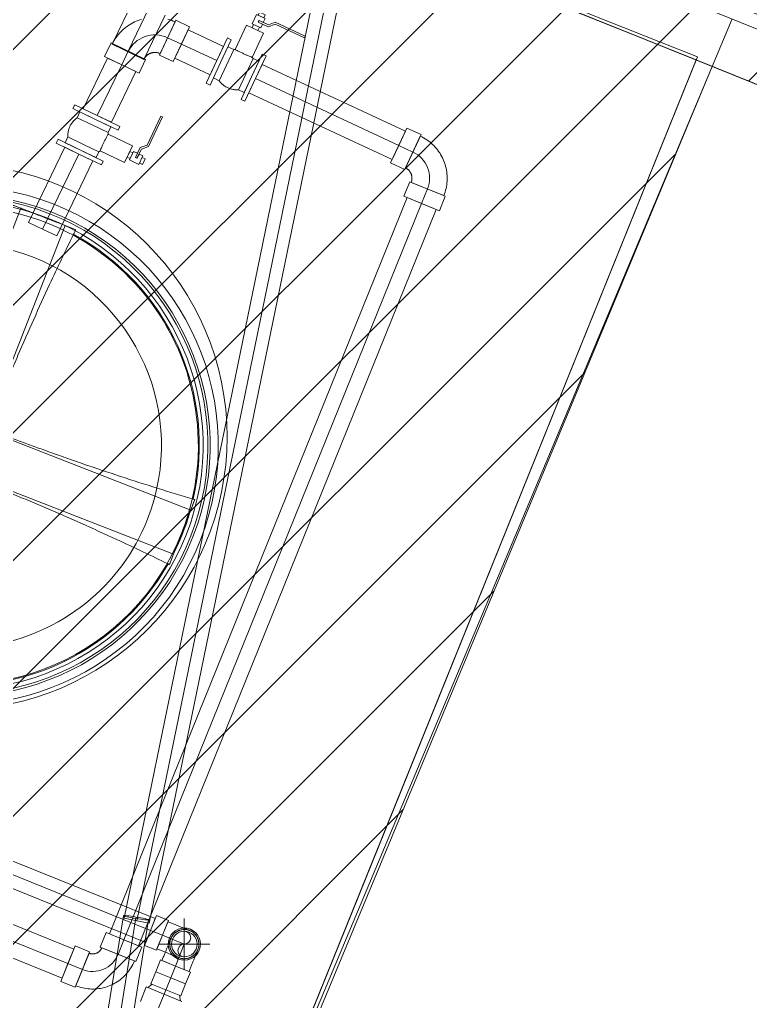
# Model space of a CAD drawing. Header units: metres. Extents: x -207 to 246, y -187 to 169.
# Drawn here: x -125.437 to -122.871, y -53.371 to -49.922 of the extents above; entities that cross this region are included whole.
import ezdxf

# ---------------------------------------------------------------- set-up
doc = ezdxf.new("R2010")
doc.units = ezdxf.units.M
for name, color, linetype, lineweight in [('A-FLOR', 7, 'Continuous', 9), ('A-ROOF', 7, 'Continuous', 9), ('A-ROOF-PATT', 7, 'Continuous', 9), ('ACHURADO', 7, 'Continuous', 9), ('C-BLDG-PADS', 7, 'Continuous', 9), ('C-TOPO', 7, 'Continuous', 9), ('EQUIPOS PIS', 7, 'Continuous', 9), ('P-PIPE', 7, 'Continuous', 9), ('P-PIPE-CNTR', 7, 'Continuous', 9), ('P-SANR-FIXT', 7, 'Continuous', 9)]:
    doc.layers.add(name, color=color, linetype=linetype, lineweight=lineweight)
doc.layers.add('PR10-ARQ-PL-001-Emplazamiento-C-1_dwg', color=7, linetype='Continuous', lineweight=9, true_color=0x767676)

# ---------------------------------------------------------------- blocks, each defined once
blk = doc.blocks.new('M_Las Quemas- Abastecimiento - M_Las Quemas- Abastecimiento-2189080-PLANTA SUPERFICIES')
at = {"layer": 'P-SANR-FIXT'}
for p, q in [((-0.1416, 0.8554), (-0.1, 0.8554)), ((-0.1, 0.8554), (0.0663, 0.8554)), ((-0.1, 0.8554), (-0.1, 0.0845)), ((0.0663, 0.8554), (0.107, 0.8554)), ((0.0663, 0.8554), (0.0663, 0.0845)), ((-0.854, 0.0845), (-0.854, 0.1254)), ((0.8407, 0.1238), (0.8407, 0.0845)), ((-0.1, 0.0845), (-0.854, 0.0845)), ((-0.854, 0.0845), (-0.854, -0.0818)), ((-0.1061, 0.0906), (-0.1, 0.0845)), ((0.0663, 0.0845), (0.0721, 0.0903)), ((0.8407, 0.0845), (0.0663, 0.0845)), ((0.8407, -0.0818), (0.8407, 0.0845)), ((-0.854, -0.1226), (-0.854, -0.0818)), ((-0.854, -0.0818), (-0.1, -0.0818)), ((-0.1, -0.0818), (-0.106, -0.0878)), ((-0.1, -0.0818), (-0.1, -0.8559)), ((0.0721, -0.0876), (0.0663, -0.0818)), ((0.0663, -0.0818), (0.0663, -0.8559)), ((0.0663, -0.0818), (0.8407, -0.0818)), ((0.8407, -0.0818), (0.8407, -0.121)), ((-0.1, -0.8559), (-0.1416, -0.8559)), ((0.0663, -0.8559), (-0.1, -0.8559)), ((0.1071, -0.8559), (0.0663, -0.8559))]:
    blk.add_line(p, q, dxfattribs=at)
for radius, start, end in [(0.9108, 0, 180), (0.9108, 0, 180), (0.8822, 0, 180), (0.8822, 0, 180), (0.8742, 0, 180), (0.8576, 0, 180), (0.8576, 0, 180), (0.8408, 360, 180), (0.8443, 99.4666, 171.5984), (0.8443, 8.4016, 82.8449), (0.7112, 0, 180), (0.8443, 0, 5.2887), (0.9108, 180, 360), (0.9108, 180, 360), (0.8822, 180, 360), (0.8822, 180, 360), (0.8742, 180, 360), (0.8576, 180, 360), (0.8576, 180, 360), (0.8408, 180, 360), (0.7112, 180, 0), (0.00179, 360, 180), (0.00179, 0, 180), (0.00179, 180, 360), (0.00179, 180, 0), (0.8443, 354.7113, 360), (0.8443, 188.2168, 260.5334), (0.8443, 277.1551, 351.7832)]:
    blk.add_arc((0, 0), radius, start, end, dxfattribs=at)
for points in [[(-0.1389, 0.8328), (-0.1392, 0.8372), (-0.1399, 0.8454), (-0.1409, 0.8523), (-0.1416, 0.8554)], [(0.107, 0.8554), (0.1066, 0.8528), (0.1059, 0.8472), (0.1054, 0.841), (0.1052, 0.8377)], [(-0.854, 0), (-0.854, 0.021), (-0.854, 0.0628), (-0.854, 0.1045), (-0.854, 0.1254)], [(-0.854, 0.1254), (-0.8513, 0.1249), (-0.8454, 0.1242), (-0.8388, 0.1236), (-0.8353, 0.1234)], [(0.8353, 0.1234), (0.8362, 0.1234), (0.838, 0.1236), (0.8398, 0.1237), (0.8407, 0.1238)], [(0.8407, 0.1238), (0.8407, 0.1161), (0.8407, 0.1008), (0.8407, 0.0855), (0.8407, 0.0778)], [(0.8407, 0.0778), (0.8407, 0.0649), (0.8407, 0.0389), (0.8407, 0.013), (0.8407, 0)], [(-0.854, -0.1226), (-0.854, -0.1022), (-0.854, -0.0614), (-0.854, -0.0205), (-0.854, 0)], [(0.8407, 0), (0.8407, -0.013), (0.8407, -0.0389), (0.8407, -0.0649), (0.8407, -0.0778)], [(0.8407, -0.0778), (0.8407, -0.085), (0.8407, -0.0994), (0.8407, -0.1138), (0.8407, -0.121)], [(-0.8357, -0.1207), (-0.8391, -0.1209), (-0.8456, -0.1214), (-0.8513, -0.1222), (-0.854, -0.1226)], [(0.8407, -0.121), (0.8399, -0.121), (0.8382, -0.1208), (0.8365, -0.1207), (0.8357, -0.1207)], [(-0.1416, -0.8559), (-0.1412, -0.8538), (-0.1405, -0.8493), (-0.1395, -0.8415), (-0.1391, -0.8358), (-0.1389, -0.8328)], [(0.1052, -0.8377), (0.1054, -0.8411), (0.1059, -0.8475), (0.1067, -0.8532), (0.1071, -0.8559)]]:
    blk.add_open_spline(points, degree=3, dxfattribs=at)
for points, knots in [([(-0.1416, 0.8554), (-0.1292, 0.8554), (-0.1107, 0.8554), (-0.0859, 0.8554), (-0.0673, 0.8554), (-0.0486, 0.8554), (-0.0237, 0.8554), (0.0116, 0.8554), (0.0573, 0.8554), (0.0905, 0.8554), (0.107, 0.8554)], [-1, -1, -1, -1, -0.85, -0.775, -0.7, -0.625, -0.55, -0.4, -0.2, 0, 0, 0, 0]), ([(-0.1061, 0.0906), (-0.1064, 0.126), (-0.1073, 0.1963), (-0.1109, 0.3585), (-0.1179, 0.5293), (-0.1288, 0.7054), (-0.1353, 0.7908), (-0.1389, 0.8328)], [-1, -1, -1, -1, -0.863636, -0.727273, -0.363636, -0.181818, 0, 0, 0, 0]), ([(0.1052, 0.8377), (0.0998, 0.7742), (0.0919, 0.6656), (0.0833, 0.5084), (0.0786, 0.3938), (0.0758, 0.3011), (0.0741, 0.2312), (0.0728, 0.1611), (0.0723, 0.1139), (0.0721, 0.0903)], [-1, -1, -1, -1, -0.727273, -0.545455, -0.363636, -0.272727, -0.181818, -0.090909, 0, 0, 0, 0]), ([(-0.8353, 0.1234), (-0.7898, 0.1195), (-0.6971, 0.1125), (-0.5537, 0.1039), (-0.4312, 0.0984), (-0.332, 0.095), (-0.2571, 0.093), (-0.1817, 0.0915), (-0.1313, 0.0908), (-0.1061, 0.0906)], [-1, -1, -1, -1, -0.8, -0.6, -0.4, -0.3, -0.2, -0.1, 0, 0, 0, 0]), ([(0.0721, 0.0903), (0.0899, 0.0904), (0.1166, 0.0906), (0.1524, 0.0911), (0.1795, 0.0915), (0.2065, 0.092), (0.2424, 0.0927), (0.293, 0.0939), (0.3581, 0.0958), (0.4522, 0.0992), (0.5682, 0.1047), (0.7041, 0.113), (0.792, 0.1197), (0.8353, 0.1234)], [-1, -1, -1, -1, -0.931818, -0.897727, -0.863636, -0.829545, -0.795455, -0.727273, -0.636364, -0.545455, -0.363636, -0.181818, 0, 0, 0, 0]), ([(-0.106, -0.0878), (-0.1313, -0.0881), (-0.1817, -0.0887), (-0.3325, -0.0917), (-0.5061, -0.0983), (-0.6974, -0.1098), (-0.7901, -0.1168), (-0.8357, -0.1207)], [-1, -1, -1, -1, -0.9, -0.8, -0.4, -0.2, 0, 0, 0, 0]), ([(-0.1389, -0.8328), (-0.1335, -0.7695), (-0.1257, -0.6612), (-0.1171, -0.5045), (-0.1125, -0.3903), (-0.1097, -0.2979), (-0.108, -0.2282), (-0.1067, -0.1581), (-0.1062, -0.1113), (-0.106, -0.0878)], [-1, -1, -1, -1, -0.727273, -0.545455, -0.363636, -0.272727, -0.181818, -0.090909, 0, 0, 0, 0]), ([(0.0721, -0.0876), (0.0722, -0.1054), (0.0726, -0.1409), (0.0734, -0.1938), (0.0744, -0.2465), (0.0765, -0.3284), (0.0802, -0.4385), (0.0867, -0.5752), (0.095, -0.7088), (0.1016, -0.7953), (0.1052, -0.8377)], [-1, -1, -1, -1, -0.931818, -0.863636, -0.795455, -0.727273, -0.545455, -0.363636, -0.181818, 0, 0, 0, 0]), ([(0.8357, -0.1207), (0.8032, -0.1179), (0.7375, -0.1128), (0.6254, -0.1053), (0.4991, -0.0985), (0.382, -0.0938), (0.2872, -0.091), (0.2157, -0.0894), (0.1438, -0.0882), (0.096, -0.0877), (0.0721, -0.0876)], [-1, -1, -1, -1, -0.863636, -0.727273, -0.545455, -0.363636, -0.272727, -0.181818, -0.090909, 0, 0, 0, 0]), ([(0.1071, -0.8559), (0.0905, -0.8559), (0.0574, -0.8559), (0.0158, -0.8559), (-0.0175, -0.8559), (-0.0424, -0.8559), (-0.0673, -0.8559), (-0.0922, -0.8559), (-0.117, -0.8559), (-0.1334, -0.8559), (-0.1416, -0.8559)], [-1, -1, -1, -1, -0.8, -0.6, -0.5, -0.4, -0.3, -0.2, -0.1, 0, 0, 0, 0])]:
    blk.add_open_spline(points, degree=3, knots=knots, dxfattribs=at)
blk = doc.blocks.new('Plastico - Codo - PL - Codo-V59-PLANTA SUPERFICIES')
at = {"layer": 'P-PIPE'}
for p, q in [((-126.089, -59.2489), (-126.0962, -59.2933)), ((-126.0331, -59.258), (-126.089, -59.2489)), ((-125.9772, -59.2671), (-126.0331, -59.258)), ((-126.0962, -59.2933), (-126.0403, -59.3024)), ((-126.0403, -59.3024), (-126.091, -59.2942)), ((-125.9844, -59.3115), (-125.9772, -59.2671)), ((-126.0403, -59.3024), (-125.9844, -59.3115)), ((-125.9896, -59.3106), (-126.0403, -59.3024))]:
    blk.add_line(p, q, dxfattribs=at)
at = {"layer": 'P-PIPE', "flags": 128}
for points in [[(-126.1043, -59.3761), (-126.1043, -59.376), (-126.1043, -59.3758), (-126.1042, -59.3755), (-126.1041, -59.3751), (-126.104, -59.3745), (-126.1039, -59.3738), (-126.1038, -59.3729), (-126.1036, -59.3719), (-126.1035, -59.3709), (-126.1033, -59.3696), (-126.103, -59.3683), (-126.1028, -59.3668), (-126.1025, -59.3653), (-126.1023, -59.3636), (-126.102, -59.3618), (-126.1017, -59.3599), (-126.1013, -59.3579), (-126.101, -59.3558), (-126.1006, -59.3536), (-126.1003, -59.3513), (-126.0999, -59.3489), (-126.0995, -59.3464), (-126.0991, -59.3438), (-126.0986, -59.3412), (-126.0982, -59.3384), (-126.0977, -59.3356), (-126.0973, -59.3328), (-126.0968, -59.3299), (-126.0963, -59.3269), (-126.0958, -59.3239), (-126.0953, -59.3208), (-126.0948, -59.3177), (-126.0943, -59.3145), (-126.0938, -59.3113), (-126.0933, -59.3081), (-126.0927, -59.3049), (-126.0922, -59.3016), (-126.0917, -59.2983), (-126.0911, -59.295), (-126.091, -59.2942)], [(-125.9896, -59.3106), (-125.9902, -59.3139), (-125.9907, -59.3172), (-125.9912, -59.3204), (-125.9917, -59.3237), (-125.9923, -59.3269), (-125.9928, -59.3301), (-125.9933, -59.3333), (-125.9938, -59.3364), (-125.9943, -59.3395), (-125.9948, -59.3425), (-125.9953, -59.3455), (-125.9958, -59.3485), (-125.9962, -59.3514), (-125.9967, -59.3542), (-125.9971, -59.3569), (-125.9976, -59.3596), (-125.998, -59.3622), (-125.9984, -59.3647), (-125.9988, -59.3671), (-125.9992, -59.3694), (-125.9995, -59.3717), (-125.9999, -59.3738), (-126.0002, -59.3758), (-126.0005, -59.3778), (-126.0008, -59.3796), (-126.0011, -59.3813), (-126.0014, -59.3829), (-126.0016, -59.3844), (-126.0018, -59.3858), (-126.002, -59.387), (-126.0022, -59.3881), (-126.0024, -59.3891), (-126.0025, -59.39), (-126.0026, -59.3908), (-126.0027, -59.3914), (-126.0028, -59.3919), (-126.0029, -59.3922), (-126.0029, -59.3925), (-126.0029, -59.3926)], [(-126.1043, -59.3761), (-126.1039, -59.3741), (-126.1035, -59.3721), (-126.103, -59.3701), (-126.1023, -59.3681), (-126.1017, -59.3662), (-126.1009, -59.3643), (-126.1001, -59.3624), (-126.0991, -59.3606), (-126.0982, -59.3588), (-126.0971, -59.357), (-126.096, -59.3553), (-126.0948, -59.3536), (-126.0935, -59.352), (-126.0922, -59.3504), (-126.0908, -59.3489), (-126.0894, -59.3475), (-126.0879, -59.3461), (-126.0863, -59.3447), (-126.0847, -59.3435), (-126.083, -59.3422), (-126.0813, -59.3411), (-126.0796, -59.34), (-126.0778, -59.339), (-126.0759, -59.3381), (-126.0741, -59.3372), (-126.0722, -59.3365), (-126.0702, -59.3358), (-126.0683, -59.3351), (-126.0663, -59.3346), (-126.0643, -59.3341), (-126.0623, -59.3337), (-126.0603, -59.3334), (-126.0582, -59.3332), (-126.0562, -59.3331), (-126.0541, -59.333), (-126.0521, -59.333), (-126.05, -59.3331), (-126.048, -59.3333), (-126.0459, -59.3336), (-126.0454, -59.3337)], [(-126.0454, -59.3337), (-126.0434, -59.334), (-126.0414, -59.3345), (-126.0394, -59.335), (-126.0374, -59.3356), (-126.0355, -59.3363), (-126.0336, -59.3371), (-126.0317, -59.3379), (-126.0299, -59.3388), (-126.0281, -59.3398), (-126.0263, -59.3409), (-126.0246, -59.342), (-126.0229, -59.3432), (-126.0213, -59.3444), (-126.0197, -59.3458), (-126.0182, -59.3472), (-126.0167, -59.3486), (-126.0153, -59.3501), (-126.014, -59.3517), (-126.0127, -59.3533), (-126.0115, -59.3549), (-126.0104, -59.3566), (-126.0093, -59.3584), (-126.0083, -59.3602), (-126.0074, -59.362), (-126.0065, -59.3639), (-126.0057, -59.3658), (-126.005, -59.3677), (-126.0044, -59.3697), (-126.0039, -59.3717), (-126.0034, -59.3737), (-126.003, -59.3757), (-126.0027, -59.3777), (-126.0025, -59.3797), (-126.0023, -59.3818), (-126.0023, -59.3838), (-126.0023, -59.3859), (-126.0024, -59.3879), (-126.0026, -59.39), (-126.0029, -59.392), (-126.0029, -59.3926)], [(-126.0619, -59.435), (-126.0639, -59.4347), (-126.0659, -59.4342), (-126.0679, -59.4337), (-126.0698, -59.4331), (-126.0718, -59.4324), (-126.0737, -59.4316), (-126.0755, -59.4308), (-126.0774, -59.4299), (-126.0792, -59.4289), (-126.0809, -59.4278), (-126.0827, -59.4267), (-126.0843, -59.4255), (-126.086, -59.4242), (-126.0875, -59.4229), (-126.089, -59.4215), (-126.0905, -59.4201), (-126.0919, -59.4186), (-126.0932, -59.417), (-126.0945, -59.4154), (-126.0957, -59.4137), (-126.0969, -59.412), (-126.0979, -59.4103), (-126.0989, -59.4085), (-126.0999, -59.4067), (-126.1007, -59.4048), (-126.1015, -59.4029), (-126.1022, -59.401), (-126.1028, -59.399), (-126.1034, -59.397), (-126.1038, -59.395), (-126.1042, -59.393), (-126.1045, -59.391), (-126.1048, -59.3889), (-126.1049, -59.3869), (-126.105, -59.3848), (-126.105, -59.3828), (-126.1048, -59.3807), (-126.1047, -59.3787), (-126.1044, -59.3767), (-126.1043, -59.3761)], [(-126.0029, -59.3926), (-126.0033, -59.3946), (-126.0038, -59.3966), (-126.0043, -59.3986), (-126.0049, -59.4005), (-126.0056, -59.4025), (-126.0063, -59.4044), (-126.0072, -59.4063), (-126.0081, -59.4081), (-126.0091, -59.4099), (-126.0101, -59.4117), (-126.0113, -59.4134), (-126.0125, -59.4151), (-126.0137, -59.4167), (-126.0151, -59.4182), (-126.0164, -59.4198), (-126.0179, -59.4212), (-126.0194, -59.4226), (-126.0209, -59.424), (-126.0226, -59.4252), (-126.0242, -59.4264), (-126.0259, -59.4276), (-126.0277, -59.4287), (-126.0295, -59.4297), (-126.0313, -59.4306), (-126.0332, -59.4314), (-126.0351, -59.4322), (-126.037, -59.4329), (-126.039, -59.4336), (-126.0409, -59.4341), (-126.0429, -59.4346), (-126.045, -59.435), (-126.047, -59.4353), (-126.049, -59.4355), (-126.0511, -59.4356), (-126.0531, -59.4357), (-126.0552, -59.4357), (-126.0572, -59.4356), (-126.0593, -59.4354), (-126.0613, -59.4351), (-126.0619, -59.435)]]:
    blk.add_lwpolyline(points, dxfattribs=at)
at = {"layer": 'P-PIPE'}
for radius, start, end in [(0.0566, 80.7701, 260.7701), (0.0566, 80.7701, 260.7701), (0.0566, 260.7701, 80.7701), (0.0566, 260.7701, 80.7701), (0.0514, 80.7701, 260.7701), (0.0514, 260.7701, 80.7701)]:
    blk.add_arc((-126.0536, -59.3843), radius, start, end, dxfattribs=at)
blk = doc.blocks.new('Plastico - Codo - PL - Codo-2184908-PLANTA SUPERFICIES')
at = {"layer": 'P-PIPE'}
for p, q in [((-126.257, -59.9699), (-126.2643, -60.0143)), ((-126.2012, -59.979), (-126.257, -59.9699)), ((-126.1453, -59.9881), (-126.2012, -59.979)), ((-126.2643, -60.0143), (-126.2084, -60.0234)), ((-126.2591, -60.0152), (-126.2084, -60.0234)), ((-126.1525, -60.0325), (-126.1453, -59.9881)), ((-126.2084, -60.0234), (-126.1577, -60.0317)), ((-126.2084, -60.0234), (-126.1525, -60.0325))]:
    blk.add_line(p, q, dxfattribs=at)
at = {"layer": 'P-PIPE', "flags": 128}
for points in [[(-126.2591, -60.0152), (-126.2596, -60.0185), (-126.2601, -60.0217), (-126.2607, -60.025), (-126.2612, -60.0282), (-126.2617, -60.0315), (-126.2622, -60.0347), (-126.2628, -60.0378), (-126.2633, -60.041), (-126.2638, -60.0441), (-126.2643, -60.0471), (-126.2648, -60.0501), (-126.2652, -60.053), (-126.2657, -60.0559), (-126.2662, -60.0587), (-126.2666, -60.0615), (-126.267, -60.0641), (-126.2675, -60.0667), (-126.2679, -60.0692), (-126.2683, -60.0716), (-126.2686, -60.074), (-126.269, -60.0762), (-126.2693, -60.0783), (-126.2697, -60.0804), (-126.27, -60.0823), (-126.2703, -60.0841), (-126.2706, -60.0859), (-126.2708, -60.0875), (-126.2711, -60.0889), (-126.2713, -60.0903), (-126.2715, -60.0916), (-126.2717, -60.0927), (-126.2718, -60.0937), (-126.272, -60.0946), (-126.2721, -60.0953), (-126.2722, -60.0959), (-126.2723, -60.0964), (-126.2723, -60.0968), (-126.2724, -60.097), (-126.2724, -60.0971)], [(-126.171, -60.1136), (-126.171, -60.1135), (-126.171, -60.1133), (-126.1709, -60.113), (-126.1709, -60.1126), (-126.1708, -60.112), (-126.1706, -60.1113), (-126.1705, -60.1104), (-126.1704, -60.1094), (-126.1702, -60.1084), (-126.17, -60.1071), (-126.1698, -60.1058), (-126.1695, -60.1043), (-126.1693, -60.1028), (-126.169, -60.1011), (-126.1687, -60.0993), (-126.1684, -60.0974), (-126.1681, -60.0954), (-126.1677, -60.0933), (-126.1674, -60.0911), (-126.167, -60.0888), (-126.1666, -60.0864), (-126.1662, -60.0839), (-126.1658, -60.0813), (-126.1654, -60.0787), (-126.1649, -60.0759), (-126.1645, -60.0731), (-126.164, -60.0703), (-126.1635, -60.0674), (-126.163, -60.0644), (-126.1625, -60.0614), (-126.162, -60.0583), (-126.1615, -60.0552), (-126.161, -60.052), (-126.1605, -60.0488), (-126.16, -60.0456), (-126.1595, -60.0424), (-126.1589, -60.0391), (-126.1584, -60.0358), (-126.1579, -60.0325), (-126.1577, -60.0317)]]:
    blk.add_lwpolyline(points, dxfattribs=at)
at = {"layer": 'P-PIPE'}
for radius, start, end in [(0.0566, 80.7701, 260.7701), (0.0566, 80.7701, 260.7701), (0.0566, 260.7701, 80.7701), (0.0566, 260.7701, 80.7701), (0.0514, 80.7701, 260.7701), (0.0514, 260.7701, 80.7701)]:
    blk.add_arc((-126.2217, -60.1054), radius, start, end, dxfattribs=at)
blk = doc.blocks.new('Plastico - Codo - PL - Codo-V61-PLANTA SUPERFICIES')
at = {"layer": 'P-PIPE'}
for p, q in [((-0.0674, 0.1512), (-0.0674, 0.0962)), ((0.0674, 0.1512), (-0.0674, 0.1512)), ((0.0674, 0.1512), (-0.0674, 0.1512)), ((0.0674, 0.0962), (0.0674, 0.1512)), ((-0.0674, 0.0962), (0.0674, 0.0962)), ((-0.0674, 0.0962), (0.0674, 0.0962)), ((-0.0618, 0.0962), (0.0617, 0.0962)), ((-0.0618, 0.0962), (0.0617, 0.0962)), ((-0.0962, 0.0674), (-0.1512, 0.0674)), ((-0.1512, 0.0674), (-0.1512, -0.0674)), ((-0.1512, 0.0674), (-0.1512, -0.0674)), ((-0.0962, -0.0674), (-0.0962, 0.0674)), ((-0.0962, -0.0674), (-0.0962, 0.0674)), ((-0.0962, 0.0617), (-0.0962, -0.0618)), ((-0.0962, 0.0617), (-0.0962, -0.0618)), ((-0.1512, -0.0674), (-0.0962, -0.0674))]:
    blk.add_line(p, q, dxfattribs=at)
at = {"layer": 'P-PIPE', "flags": 128}
for points in [[(-0.0962, -0.0618), (-0.0899, -0.0616), (-0.0836, -0.0612), (-0.0773, -0.0606), (-0.071, -0.0597), (-0.0648, -0.0586), (-0.0587, -0.0572), (-0.0526, -0.0556), (-0.0465, -0.0537), (-0.0406, -0.0516), (-0.0347, -0.0493), (-0.0289, -0.0467), (-0.0233, -0.0439), (-0.0177, -0.0409), (-0.0123, -0.0376), (-0.007, -0.0342), (-0.0019, -0.0305), (0.0031, -0.0266), (0.0079, -0.0225), (0.0126, -0.0183), (0.0171, -0.0138), (0.0214, -0.0092), (0.0255, -0.0044), (0.0295, 0.0005), (0.0332, 0.0056), (0.0367, 0.0109), (0.04, 0.0162), (0.0431, 0.0218), (0.046, 0.0274), (0.0486, 0.0331), (0.051, 0.039), (0.0532, 0.0449), (0.0551, 0.0509), (0.0568, 0.057), (0.0583, 0.0632), (0.0595, 0.0694), (0.0604, 0.0756), (0.0611, 0.0819), (0.0615, 0.0882), (0.0617, 0.0945), (0.0617, 0.0962)], [(-0.0618, 0.0962), (-0.0618, 0.0948), (-0.0619, 0.0935), (-0.062, 0.0921), (-0.0622, 0.0907), (-0.0624, 0.0894), (-0.0627, 0.088), (-0.0631, 0.0867), (-0.0635, 0.0854), (-0.064, 0.0841), (-0.0645, 0.0828), (-0.065, 0.0815), (-0.0656, 0.0803), (-0.0663, 0.0791), (-0.067, 0.0779), (-0.0678, 0.0768), (-0.0686, 0.0756), (-0.0694, 0.0745), (-0.0703, 0.0735), (-0.0712, 0.0725), (-0.0722, 0.0715), (-0.0732, 0.0706), (-0.0743, 0.0697), (-0.0753, 0.0688), (-0.0764, 0.068), (-0.0776, 0.0672), (-0.0788, 0.0665), (-0.08, 0.0658), (-0.0812, 0.0652), (-0.0825, 0.0646), (-0.0837, 0.0641), (-0.085, 0.0636), (-0.0863, 0.0632), (-0.0877, 0.0628), (-0.089, 0.0625), (-0.0904, 0.0623), (-0.0917, 0.062), (-0.0931, 0.0619), (-0.0945, 0.0618), (-0.0958, 0.0618), (-0.0962, 0.0617)]]:
    blk.add_lwpolyline(points, dxfattribs=at)
blk = doc.blocks.new('Plastico - Codo - PL - Codo-2190423-PLANTA SUPERFICIES')
at = {"layer": 'P-PIPE'}
for p, q in [((-0.0594, 0.1545), (-0.0623, 0.0996)), ((0.0752, 0.1475), (-0.0594, 0.1545)), ((0.0752, 0.1475), (-0.0594, 0.1545)), ((0.0723, 0.0926), (0.0752, 0.1475)), ((-0.0623, 0.0996), (0.0723, 0.0926)), ((-0.0623, 0.0996), (0.0723, 0.0926)), ((-0.0566, 0.0993), (0.0667, 0.0929)), ((-0.0566, 0.0993), (0.0667, 0.0929)), ((-0.0962, 0.0674), (-0.1512, 0.0674)), ((-0.1512, 0.0674), (-0.1512, -0.0674)), ((-0.1512, 0.0674), (-0.1512, -0.0674)), ((-0.0962, -0.0674), (-0.0962, 0.0674)), ((-0.0962, -0.0674), (-0.0962, 0.0674)), ((-0.0962, 0.0617), (-0.0962, -0.0618)), ((-0.0962, 0.0617), (-0.0962, -0.0618)), ((-0.1512, -0.0674), (-0.0962, -0.0674))]:
    blk.add_line(p, q, dxfattribs=at)
at = {"layer": 'P-PIPE', "flags": 128}
for points in [[(-0.0566, 0.0993), (-0.0567, 0.0977), (-0.0569, 0.0962), (-0.0572, 0.0946), (-0.0575, 0.093), (-0.0578, 0.0915), (-0.0583, 0.09), (-0.0587, 0.0885), (-0.0593, 0.087), (-0.0599, 0.0855), (-0.0606, 0.0841), (-0.0613, 0.0827), (-0.0621, 0.0813), (-0.0629, 0.0799), (-0.0638, 0.0786), (-0.0647, 0.0773), (-0.0657, 0.0761), (-0.0667, 0.0749), (-0.0678, 0.0737), (-0.069, 0.0726), (-0.0701, 0.0715), (-0.0713, 0.0705), (-0.0726, 0.0696), (-0.0739, 0.0686), (-0.0752, 0.0678), (-0.0766, 0.067), (-0.078, 0.0662), (-0.0794, 0.0655), (-0.0808, 0.0649), (-0.0823, 0.0643), (-0.0838, 0.0637), (-0.0853, 0.0633), (-0.0869, 0.0629), (-0.0884, 0.0625), (-0.09, 0.0622), (-0.0915, 0.062), (-0.0931, 0.0619), (-0.0947, 0.0618), (-0.0962, 0.0617)], [(-0.0962, -0.0618), (-0.0897, -0.0616), (-0.0832, -0.0612), (-0.0767, -0.0606), (-0.0702, -0.0597), (-0.0638, -0.0585), (-0.0574, -0.0571), (-0.0511, -0.0554), (-0.0449, -0.0535), (-0.0387, -0.0513), (-0.0327, -0.0489), (-0.0267, -0.0462), (-0.0209, -0.0433), (-0.0152, -0.0402), (-0.0096, -0.0368), (-0.0041, -0.0333), (0.0012, -0.0295), (0.0064, -0.0255), (0.0114, -0.0213), (0.0162, -0.0169), (0.0208, -0.0123), (0.0253, -0.0075), (0.0295, -0.0026), (0.0336, 0.0026), (0.0374, 0.0078), (0.0411, 0.0132), (0.0445, 0.0188), (0.0477, 0.0245), (0.0506, 0.0303), (0.0534, 0.0362), (0.0558, 0.0423), (0.0581, 0.0484), (0.0601, 0.0546), (0.0618, 0.0609), (0.0633, 0.0673), (0.0646, 0.0737), (0.0655, 0.0801), (0.0663, 0.0866), (0.0667, 0.0929)]]:
    blk.add_lwpolyline(points, dxfattribs=at)
blk = doc.blocks.new('M_Ball Valve - 50-150 mm - 110 mm-V62-PLANTA SUPERFICIES')
at = {"layer": 'P-PIPE'}
for p, q in [((-125.2438, -50.2205), (-125.2503, -50.234)), ((-125.1645, -50.2586), (-125.2438, -50.2205)), ((-125.2503, -50.234), (-125.171, -50.2721)), ((-125.2256, -50.2459), (-125.2353, -50.2662)), ((-125.2256, -50.2459), (-125.171, -50.2721)), ((-125.2353, -50.2662), (-125.1808, -50.2924)), ((-125.171, -50.2721), (-125.1165, -50.2983)), ((-125.171, -50.2721), (-125.0917, -50.3103)), ((-125.0852, -50.2968), (-125.1645, -50.2586)), ((-124.9899, -50.3627), (-124.9409, -50.2608)), ((-124.9409, -50.2608), (-124.9899, -50.3627)), ((-124.9853, -50.3678), (-124.9351, -50.2636)), ((-124.9351, -50.2636), (-124.9853, -50.3678)), ((-124.9351, -50.2636), (-124.9409, -50.2608)), ((-124.9409, -50.2608), (-124.9351, -50.2636)), ((-125.1808, -50.2924), (-125.1263, -50.3186)), ((-125.1263, -50.3186), (-125.1165, -50.2983)), ((-125.041, -50.3646), (-125.1262, -50.3237)), ((-125.0917, -50.3103), (-125.0852, -50.2968)), ((-125.3024, -50.3421), (-125.3089, -50.3556)), ((-125.3089, -50.3556), (-125.2296, -50.3938)), ((-125.2231, -50.3803), (-125.3024, -50.3421)), ((-125.2678, -50.3337), (-125.2776, -50.354)), ((-125.2231, -50.3803), (-125.2776, -50.354)), ((-125.2678, -50.3337), (-125.2133, -50.36)), ((-125.2133, -50.36), (-125.1588, -50.3862)), ((-125.2296, -50.3938), (-125.1503, -50.4319)), ((-125.1686, -50.4065), (-125.2231, -50.3803)), ((-125.1438, -50.4184), (-125.2231, -50.3803)), ((-125.1686, -50.4065), (-125.1588, -50.3862)), ((-125.1548, -50.3831), (-125.0696, -50.4241)), ((-125.0696, -50.4241), (-125.041, -50.3646)), ((-125.0696, -50.4241), (-125.041, -50.3646)), ((-125.0505, -50.3845), (-125.0601, -50.4043)), ((-125.0505, -50.3845), (-125.0601, -50.4043)), ((-125.0373, -50.3848), (-125.0516, -50.4145)), ((-125.0373, -50.3848), (-125.0516, -50.4145)), ((-125.0396, -50.3897), (-125.0505, -50.3845)), ((-125.0396, -50.3897), (-125.0492, -50.4095)), ((-125.0396, -50.3897), (-125.0492, -50.4095)), ((-125.0238, -50.3913), (-125.0373, -50.3848)), ((-125.0141, -50.3711), (-125.0309, -50.4061)), ((-125.0141, -50.3711), (-125.0309, -50.4061)), ((-125.0238, -50.3913), (-125.0309, -50.4061)), ((-125.0238, -50.3913), (-125.0309, -50.4061)), ((-125.0252, -50.4089), (-125.0095, -50.3763)), ((-125.0095, -50.3763), (-125.0252, -50.4089)), ((-125.0252, -50.4089), (-125.018, -50.394)), ((-125.0252, -50.4089), (-125.018, -50.394)), ((-125.0045, -50.4005), (-125.018, -50.394)), ((-125.0141, -50.3711), (-124.9899, -50.3627)), ((-124.9899, -50.3627), (-125.0141, -50.3711)), ((-125.0095, -50.3763), (-124.9853, -50.3678)), ((-124.9853, -50.3678), (-125.0095, -50.3763)), ((-125.1503, -50.4319), (-125.1438, -50.4184)), ((-125.0601, -50.4043), (-125.0492, -50.4095)), ((-125.0516, -50.4145), (-125.0189, -50.4302)), ((-125.0309, -50.4061), (-125.0252, -50.4089)), ((-125.0252, -50.4089), (-125.0309, -50.4061)), ((-125.0252, -50.4089), (-125.0309, -50.4061)), ((-125.0309, -50.4061), (-125.0252, -50.4089)), ((-125.0189, -50.4302), (-125.0045, -50.4005)), ((-125.0189, -50.4302), (-125.0045, -50.4005)), ((-125.0165, -50.4253), (-125.0069, -50.4055)), ((-125.0165, -50.4253), (-125.0069, -50.4055)), ((-125.0165, -50.4253), (-125.0056, -50.4305)), ((-124.996, -50.4107), (-125.0069, -50.4055)), ((-125.0056, -50.4305), (-124.996, -50.4107)), ((-125.0056, -50.4305), (-124.996, -50.4107))]:
    blk.add_line(p, q, dxfattribs=at)
at = {"layer": 'P-PIPE', "flags": 128}
for points in [[(-125.2678, -50.3337), (-125.2679, -50.3306), (-125.2679, -50.3275), (-125.2678, -50.3244), (-125.2675, -50.3213), (-125.2671, -50.3182), (-125.2666, -50.3151), (-125.2659, -50.3121), (-125.2652, -50.309), (-125.2643, -50.306), (-125.2633, -50.3031), (-125.2622, -50.3002), (-125.2609, -50.2973), (-125.2596, -50.2945), (-125.2581, -50.2917), (-125.2566, -50.289), (-125.2549, -50.2864), (-125.2531, -50.2839), (-125.2512, -50.2814), (-125.2493, -50.279), (-125.2472, -50.2766), (-125.245, -50.2744), (-125.2428, -50.2722), (-125.2404, -50.2701), (-125.238, -50.2682), (-125.2355, -50.2663), (-125.2353, -50.2662)], [(-125.1263, -50.3186), (-125.1262, -50.3217), (-125.1262, -50.3237)], [(-125.1548, -50.3831), (-125.1572, -50.3851), (-125.1588, -50.3862)]]:
    blk.add_lwpolyline(points, dxfattribs=at)
at = {"layer": 'P-PIPE'}
for points in [[(-125.1262, -50.3237), (-125.1262, -50.3237), (-125.1268, -50.3249), (-125.1296, -50.33), (-125.1338, -50.3379), (-125.1388, -50.3477), (-125.1439, -50.3583), (-125.1484, -50.3683), (-125.152, -50.3765), (-125.1543, -50.3819), (-125.1548, -50.3831), (-125.1548, -50.3831)], [(-125.1548, -50.3831), (-125.1548, -50.3831), (-125.1543, -50.3819), (-125.152, -50.3765), (-125.1484, -50.3683), (-125.1439, -50.3583), (-125.1388, -50.3477), (-125.1338, -50.3379), (-125.1296, -50.33), (-125.1268, -50.3249), (-125.1262, -50.3237), (-125.1262, -50.3237)]]:
    blk.add_open_spline(points, degree=3, dxfattribs=at)
blk = doc.blocks.new('M_Ball Valve - 50-150 mm - 110 mm-V63-PLANTA SUPERFICIES')
at = {"layer": 'P-PIPE'}
for p, q in [((-124.6051, -49.9039), (-124.6204, -49.9368)), ((-124.5752, -49.9178), (-124.6051, -49.9039)), ((-124.5752, -49.9178), (-124.6051, -49.9039)), ((-124.595, -49.8952), (-124.6001, -49.9062)), ((-124.5802, -49.9155), (-124.6001, -49.9062)), ((-124.5802, -49.9155), (-124.6001, -49.9062)), ((-124.5751, -49.9045), (-124.595, -49.8952)), ((-124.5751, -49.9045), (-124.595, -49.8952)), ((-124.5802, -49.9155), (-124.5751, -49.9045)), ((-124.6405, -49.9408), (-124.6805, -50.0264)), ((-124.5807, -49.9687), (-124.6405, -49.9408)), ((-124.5807, -49.9687), (-124.6405, -49.9408)), ((-124.6155, -49.9391), (-124.6206, -49.9501)), ((-124.6204, -49.9368), (-124.5905, -49.9507)), ((-124.6204, -49.9368), (-124.5905, -49.9507)), ((-124.6155, -49.9391), (-124.5955, -49.9484)), ((-124.6155, -49.9391), (-124.5955, -49.9484)), ((-124.5992, -49.9302), (-124.5965, -49.9244)), ((-124.5965, -49.9244), (-124.5992, -49.9302)), ((-124.5965, -49.9244), (-124.5992, -49.9302)), ((-124.5992, -49.9302), (-124.5965, -49.9244)), ((-124.5992, -49.9302), (-124.5842, -49.9371)), ((-124.5992, -49.9302), (-124.5842, -49.9371)), ((-124.564, -49.9466), (-124.5992, -49.9302)), ((-124.564, -49.9466), (-124.5992, -49.9302)), ((-124.5815, -49.9314), (-124.5965, -49.9244)), ((-124.5815, -49.9314), (-124.5965, -49.9244)), ((-124.5965, -49.9244), (-124.5637, -49.9397)), ((-124.5637, -49.9397), (-124.5965, -49.9244)), ((-124.5905, -49.9507), (-124.5842, -49.9371)), ((-124.5815, -49.9314), (-124.5752, -49.9178)), ((-124.564, -49.9466), (-124.5399, -49.9378)), ((-124.5399, -49.9378), (-124.564, -49.9466)), ((-124.5637, -49.9397), (-124.5396, -49.9309)), ((-124.5396, -49.9309), (-124.5637, -49.9397)), ((-124.5399, -49.9378), (-124.4374, -49.9856)), ((-124.4374, -49.9856), (-124.5399, -49.9378)), ((-124.5396, -49.9309), (-124.4347, -49.9798)), ((-124.4347, -49.9798), (-124.5396, -49.9309)), ((-124.6206, -49.9501), (-124.6006, -49.9594)), ((-124.6206, -49.9501), (-124.6006, -49.9594)), ((-124.6206, -50.0543), (-124.5807, -49.9687)), ((-124.6006, -49.9594), (-124.5955, -49.9484)), ((-124.4347, -49.9798), (-124.4374, -49.9856)), ((-124.4374, -49.9856), (-124.4347, -49.9798)), ((-124.7079, -49.9858), (-124.7451, -50.0656)), ((-124.7315, -50.0719), (-124.6943, -49.9922)), ((-124.6943, -49.9922), (-124.7079, -49.9858)), ((-124.7315, -50.0719), (-124.7059, -50.0171)), ((-124.6855, -50.0266), (-124.7111, -50.0814)), ((-124.6855, -50.0266), (-124.7059, -50.0171)), ((-124.5855, -50.0429), (-124.6227, -50.1226)), ((-124.6091, -50.129), (-124.5719, -50.0492)), ((-124.5719, -50.0492), (-124.5855, -50.0429)), ((-124.7451, -50.0656), (-124.7823, -50.1453)), ((-124.7687, -50.1517), (-124.7315, -50.0719)), ((-124.757, -50.1267), (-124.7315, -50.0719)), ((-124.7111, -50.0814), (-124.7366, -50.1363)), ((-124.6175, -50.0583), (-124.6431, -50.1131)), ((-124.5971, -50.0678), (-124.6227, -50.1226)), ((-124.5971, -50.0678), (-124.6175, -50.0583)), ((-124.6431, -50.1131), (-124.6687, -50.168)), ((-124.7823, -50.1453), (-124.7687, -50.1517)), ((-124.757, -50.1267), (-124.7366, -50.1363)), ((-124.6227, -50.1226), (-124.6599, -50.2024)), ((-124.6227, -50.1226), (-124.6483, -50.1775)), ((-124.6463, -50.2087), (-124.6091, -50.129)), ((-124.6687, -50.168), (-124.6483, -50.1775)), ((-124.6599, -50.2024), (-124.6463, -50.2087))]:
    blk.add_line(p, q, dxfattribs=at)
at = {"layer": 'P-PIPE', "flags": 128}
for points in [[(-124.6855, -50.0266), (-124.6824, -50.0265), (-124.6805, -50.0264)], [(-124.6206, -50.0543), (-124.6187, -50.0568), (-124.6175, -50.0583)], [(-124.6687, -50.168), (-124.6718, -50.1681), (-124.6749, -50.1681), (-124.678, -50.168), (-124.6811, -50.1678), (-124.6842, -50.1674), (-124.6873, -50.1669), (-124.6904, -50.1663), (-124.6934, -50.1656), (-124.6964, -50.1648), (-124.6994, -50.1638), (-124.7023, -50.1627), (-124.7052, -50.1615), (-124.708, -50.1602), (-124.7108, -50.1588), (-124.7135, -50.1572), (-124.7162, -50.1556), (-124.7187, -50.1538), (-124.7213, -50.152), (-124.7237, -50.15), (-124.726, -50.148), (-124.7283, -50.1459), (-124.7305, -50.1436), (-124.7326, -50.1413), (-124.7346, -50.1389), (-124.7365, -50.1365), (-124.7366, -50.1363)]]:
    blk.add_lwpolyline(points, dxfattribs=at)
at = {"layer": 'P-PIPE'}
for points in [[(-124.6206, -50.0543), (-124.6207, -50.0543), (-124.6219, -50.0538), (-124.6273, -50.0516), (-124.6356, -50.0482), (-124.6456, -50.0437), (-124.6562, -50.0388), (-124.6661, -50.0339), (-124.6741, -50.0298), (-124.6793, -50.0271), (-124.6805, -50.0264), (-124.6805, -50.0264)], [(-124.6805, -50.0264), (-124.6805, -50.0264), (-124.6793, -50.0271), (-124.6741, -50.0298), (-124.6661, -50.0339), (-124.6562, -50.0388), (-124.6456, -50.0437), (-124.6356, -50.0482), (-124.6273, -50.0516), (-124.6219, -50.0538), (-124.6207, -50.0543), (-124.6206, -50.0543)]]:
    blk.add_open_spline(points, degree=3, dxfattribs=at)
blk = doc.blocks.new('YADRAN_LASQUEMAS_ARQ_MO_004_PLANTA LODOS_rvt-1-PLANTA SUPERFICIES')
at = {"layer": 'A-FLOR'}
for p, q in [((-126.749, -48.5863), (-123.0571, -50.0518)), ((-123.0571, -50.0518), (-126.749, -48.5863)), ((-123.0571, -50.0518), (-125.2956, -55.599)), ((-125.2956, -55.599), (-123.0571, -50.0518))]:
    blk.add_line(p, q, dxfattribs=at)
at = {"layer": 'P-PIPE'}
for p, q in [((-124.3028, -49.3428), (-125.0701, -53.0787)), ((-124.9819, -53.0968), (-124.2146, -49.361)), ((-125.0377, -49.8525), (-125.1113, -50.0054)), ((-125, -50.059), (-124.9264, -49.9061)), ((-124.8891, -49.924), (-124.9461, -50.0462)), ((-124.8891, -49.924), (-124.9461, -50.0462)), ((-124.9437, -50.0411), (-124.8915, -49.9292)), ((-124.9437, -50.0411), (-124.8915, -49.9292)), ((-124.8976, -50.0688), (-124.8406, -49.9467)), ((-124.8976, -50.0688), (-124.8406, -49.9467)), ((-124.8406, -49.9467), (-124.8891, -49.924)), ((-124.8458, -49.9579), (-124.8691, -50.0077)), ((-124.8458, -49.9579), (-124.8691, -50.0077)), ((-124.7218, -50.0157), (-124.8458, -49.9579)), ((-125.1164, -50.003), (-125.1395, -50.0512)), ((-124.9949, -50.0614), (-125.1164, -50.003)), ((-124.9949, -50.0614), (-125.1164, -50.003)), ((-125.1126, -50.0081), (-125.0013, -50.0617)), ((-125.1126, -50.0081), (-125.0013, -50.0617)), ((-125, -50.059), (-125.1113, -50.0054)), ((-125, -50.059), (-125.1113, -50.0054)), ((-124.8691, -50.0077), (-124.8923, -50.0576)), ((-124.8691, -50.0077), (-124.8923, -50.0576)), ((-124.7451, -50.0656), (-124.7218, -50.0157)), ((-124.7451, -50.0656), (-124.7218, -50.0157)), ((-124.9461, -50.0462), (-124.8976, -50.0688)), ((-125.1284, -50.0566), (-125.2141, -50.2348)), ((-125.1395, -50.0512), (-125.0181, -50.1096)), ((-125.1395, -50.0512), (-125.0181, -50.1096)), ((-125.0788, -50.0804), (-125.1284, -50.0566)), ((-125.0788, -50.0804), (-125.1284, -50.0566)), ((-125.0292, -50.1042), (-125.0788, -50.0804)), ((-125.0292, -50.1042), (-125.0788, -50.0804)), ((-125.0181, -50.1096), (-124.9949, -50.0614)), ((-124.8923, -50.0576), (-124.7683, -50.1154)), ((-124.7683, -50.1154), (-124.7451, -50.0656)), ((-124.7683, -50.1154), (-124.7451, -50.0656)), ((-124.5859, -50.0791), (-124.6091, -50.129)), ((-124.5859, -50.0791), (-124.6091, -50.129)), ((-124.0828, -50.3137), (-124.5859, -50.0791)), ((-125.115, -50.2824), (-125.0292, -50.1042)), ((-124.6091, -50.129), (-124.6324, -50.1788)), ((-124.6091, -50.129), (-124.6324, -50.1788)), ((-124.6324, -50.1788), (-124.1293, -50.4134)), ((-125.2141, -50.2348), (-125.1645, -50.2586)), ((-125.2141, -50.2348), (-125.1645, -50.2586)), ((-125.1645, -50.2586), (-125.115, -50.2824)), ((-125.1645, -50.2586), (-125.115, -50.2824)), ((-124.106, -50.3636), (-124.0828, -50.3137)), ((-124.106, -50.3636), (-124.0828, -50.3137)), ((-125.2791, -50.3699), (-125.4062, -50.634)), ((-125.2296, -50.3938), (-125.2791, -50.3699)), ((-125.2296, -50.3938), (-125.2791, -50.3699)), ((-125.18, -50.4176), (-125.2296, -50.3938)), ((-125.18, -50.4176), (-125.2296, -50.3938)), ((-124.1293, -50.4134), (-124.106, -50.3636)), ((-124.1293, -50.4134), (-124.106, -50.3636)), ((-125.3071, -50.6817), (-125.18, -50.4176)), ((-124.0766, -50.5471), (-125.1219, -53.1343)), ((-124.0256, -50.5677), (-124.0766, -50.5471)), ((-124.0256, -50.5677), (-124.0766, -50.5471)), ((-123.9746, -50.5883), (-124.0256, -50.5677)), ((-123.9746, -50.5883), (-124.0256, -50.5677)), ((-125.0199, -53.1755), (-123.9746, -50.5883)), ((-125.4062, -50.634), (-125.3566, -50.6579)), ((-125.4062, -50.634), (-125.3566, -50.6579)), ((-125.3566, -50.6579), (-125.3071, -50.6817)), ((-125.3566, -50.6579), (-125.3071, -50.6817)), ((-125.2472, -53.1874), (-126.0484, -52.8637)), ((-124.9608, -53.0802), (-125.4726, -52.8734)), ((-126.0896, -52.9657), (-125.2884, -53.2894)), ((-125.5064, -52.9569), (-124.9945, -53.1637)), ((-125.0731, -53.07), (-125.3661, -54.8731)), ((-125.2773, -54.8876), (-124.9843, -53.0845)), ((-125.0701, -53.0787), (-125.026, -53.0877)), ((-125.0701, -53.0787), (-125.026, -53.0877)), ((-124.9777, -53.1219), (-124.9608, -53.0802)), ((-124.9777, -53.1219), (-124.9608, -53.0802)), ((-125.026, -53.0877), (-124.9819, -53.0968)), ((-125.026, -53.0877), (-124.9819, -53.0968)), ((-125.1219, -53.1343), (-125.0709, -53.1549)), ((-125.1219, -53.1343), (-125.0709, -53.1549)), ((-125.0709, -53.1549), (-125.0199, -53.1755)), ((-125.0709, -53.1549), (-125.0199, -53.1755)), ((-124.9945, -53.1637), (-124.9777, -53.1219)), ((-124.9945, -53.1637), (-124.9777, -53.1219)), ((-125.2678, -53.2384), (-125.2472, -53.1874)), ((-125.2678, -53.2384), (-125.2472, -53.1874)), ((-125.2884, -53.2894), (-125.2678, -53.2384)), ((-125.2884, -53.2894), (-125.2678, -53.2384)), ((-124.9594, -53.2674), (-124.9763, -53.3091)), ((-124.9069, -53.2886), (-124.9594, -53.2674)), ((-124.8544, -53.3098), (-124.9069, -53.2886)), ((-124.9925, -53.3205), (-125.0131, -53.3715)), ((-124.8675, -53.371), (-124.9925, -53.3205)), ((-124.8675, -53.371), (-124.9925, -53.3205)), ((-124.9714, -53.3111), (-124.9873, -53.3227)), ((-124.9763, -53.3091), (-124.9238, -53.3303)), ((-124.8713, -53.3515), (-124.8544, -53.3098)), ((-124.9238, -53.3303), (-124.8713, -53.3515)), ((-124.8728, -53.3689), (-124.8762, -53.3495))]:
    blk.add_line(p, q, dxfattribs=at)
at = {"layer": 'P-PIPE', "flags": 128}
for points in [[(-124.8915, -49.9292), (-124.8976, -49.9265), (-124.9038, -49.924), (-124.9101, -49.9218), (-124.9165, -49.9199)], [(-125.0088, -49.9202), (-125.0152, -49.9222), (-125.0215, -49.9244), (-125.0277, -49.9269), (-125.0338, -49.9297), (-125.0397, -49.9327), (-125.0456, -49.9359), (-125.0513, -49.9394), (-125.0569, -49.943), (-125.0623, -49.9469), (-125.0676, -49.9511), (-125.0726, -49.9554), (-125.0776, -49.9599), (-125.0823, -49.9646), (-125.0868, -49.9695), (-125.0912, -49.9746), (-125.0953, -49.9798), (-125.0992, -49.9853), (-125.1029, -49.9908), (-125.1064, -49.9965), (-125.1096, -50.0024), (-125.1126, -50.0081)], [(-125.0013, -50.0617), (-125.0005, -50.0601), (-124.9996, -50.0586), (-124.9987, -50.0571), (-124.9978, -50.0557), (-124.9967, -50.0543), (-124.9957, -50.0529), (-124.9945, -50.0516), (-124.9933, -50.0503), (-124.9921, -50.0491), (-124.9908, -50.0479), (-124.9895, -50.0468), (-124.9881, -50.0457), (-124.9867, -50.0447), (-124.9853, -50.0437), (-124.9838, -50.0428), (-124.9822, -50.042), (-124.9807, -50.0412), (-124.9791, -50.0405), (-124.9775, -50.0398), (-124.9758, -50.0393), (-124.9742, -50.0387), (-124.9725, -50.0383), (-124.9708, -50.0379), (-124.9691, -50.0376), (-124.9674, -50.0373), (-124.9656, -50.0372), (-124.9639, -50.0371), (-124.9622, -50.037), (-124.9604, -50.0371), (-124.9587, -50.0372), (-124.957, -50.0373), (-124.9552, -50.0376), (-124.9535, -50.0379), (-124.9518, -50.0382), (-124.9501, -50.0387), (-124.9485, -50.0392), (-124.9468, -50.0398), (-124.9452, -50.0404), (-124.9437, -50.0411)]]:
    blk.add_lwpolyline(points, dxfattribs=at)
at = {"layer": 'P-PIPE', "color": 96, "true_color": 0x007f00}
for centre, radius, start, end in [((-124.859, -53.1699), 0.045, 0, 180), ((-124.859, -53.1474), 0.0225, 270, 90), ((-124.859, -53.1699), 0.045, 180, 0), ((-124.859, -53.1924), 0.0225, 90, 270)]:
    blk.add_arc(centre, radius, start, end, dxfattribs=at)
at = {"layer": 'P-PIPE'}
for start_param, end_param in [(0, 1.570796), (4.712389, 6.283185), (1.570796, 3.141593), (3.141593, 4.712389)]:
    blk.add_ellipse((-125.0287, -53.0772), major_axis=(-0.0444, 0.0072), ratio=0.057886, start_param=start_param, end_param=end_param, dxfattribs=at)
at = {"layer": 'P-PIPE-CNTR'}
for p, q in [((-125.026, -53.0877), (-124.2587, -49.3519)), ((-125.026, -53.0877), (-124.2587, -49.3519)), ((-125.0556, -50.0322), (-124.9821, -49.8793)), ((-124.8691, -50.0077), (-124.9176, -49.9851)), ((-124.7451, -50.0656), (-124.8691, -50.0077)), ((-124.7451, -50.0656), (-124.8691, -50.0077)), ((-125.0556, -50.0322), (-125.0788, -50.0804)), ((-125.0788, -50.0804), (-125.1645, -50.2586)), ((-125.0788, -50.0804), (-125.1645, -50.2586)), ((-124.106, -50.3636), (-124.6091, -50.129)), ((-124.106, -50.3636), (-124.6091, -50.129)), ((-125.2296, -50.3938), (-125.3566, -50.6579)), ((-125.2296, -50.3938), (-125.3566, -50.6579)), ((-124.0562, -50.3868), (-124.106, -50.3636)), ((-124.0256, -50.5677), (-124.005, -50.5167)), ((-125.0709, -53.1549), (-124.0256, -50.5677)), ((-125.0709, -53.1549), (-124.0256, -50.5677)), ((-126.069, -52.9147), (-125.2678, -53.2384)), ((-126.069, -52.9147), (-125.2678, -53.2384)), ((-124.9777, -53.1219), (-125.4895, -52.9151)), ((-124.9777, -53.1219), (-125.4895, -52.9151)), ((-125.3217, -54.8803), (-125.0287, -53.0772)), ((-125.3217, -54.8803), (-125.0287, -53.0772)), ((-124.859, -53.2599), (-124.859, -53.0799)), ((-125.0915, -53.2059), (-125.0709, -53.1549)), ((-124.9359, -53.1388), (-124.9777, -53.1219)), ((-124.9359, -53.1388), (-124.859, -53.1699)), ((-124.949, -53.1699), (-124.769, -53.1699)), ((-124.8901, -53.2469), (-124.859, -53.1699)), ((-125.2678, -53.2384), (-125.2168, -53.259)), ((-124.9069, -53.2886), (-124.8901, -53.2469)), ((-124.9506, -53.3968), (-124.9069, -53.2886))]:
    blk.add_line(p, q, dxfattribs=at)
for centre, radius, start, end in [((-124.9621, -50.0805), 0.1053, 65, 154.307), ((-124.099, -50.4787), 0.1014, 338, 65), ((-125.1807, -53.1698), 0.0962, 248, 338)]:
    blk.add_arc(centre, radius, start, end, dxfattribs=at)
at = {"layer": 'P-PIPE', "lineweight": 9}
for name in ['M_Ball Valve - 50-150 mm - 110 mm-V63-PLANTA SUPERFICIES', 'M_Ball Valve - 50-150 mm - 110 mm-V62-PLANTA SUPERFICIES']:
    blk.add_blockref(name, (0, 0), dxfattribs=at)
for name, p, rotation in [('Plastico - Codo - PL - Codo-2190423-PLANTA SUPERFICIES', (-123.969, -50.4275), 68.0000000000004), ('Plastico - Codo - PL - Codo-2184908-PLANTA SUPERFICIES', (-155.5777, 83.2153), 77.2299338954955), ('Plastico - Codo - PL - Codo-V61-PLANTA SUPERFICIES', (-125.1276, -53.2951), 337.9999999999963), ('Plastico - Codo - PL - Codo-V59-PLANTA SUPERFICIES', (-260.9209, -83.2226), 167.2299338954957)]:
    blk.add_blockref(name, p, dxfattribs=dict(at, rotation=rotation))
at = {"layer": 'P-SANR-FIXT', "lineweight": 9, "rotation": 338.6769613181336}
blk.add_blockref('M_Las Quemas- Abastecimiento - M_Las Quemas- Abastecimiento-2189080-PLANTA SUPERFICIES', (-125.6505, -51.4178), dxfattribs=at)
blk = doc.blocks.new('YADRAN_LASQUEMAS_ARQ_MO_006_E02_rvt-1-PLANTA SUPERFICIES')
at = {"layer": 'A-ROOF-PATT', "true_color": 0x008040}
h = blk.add_hatch(dxfattribs=at)
h.set_pattern_fill('FP_65', color=116, style=0, pattern_type=2)
h.set_pattern_definition([(158.024, (-33.701, -80.216), (-0.1309764, -0.3245692), [])])
h.paths.add_polyline_path([(-120.1887, -51.0277), (-116.0629, -40.8037), (-122.4293, -38.2346), (-126.5551, -48.4586), (-121.2039, -50.6181)])
at = {"layer": 'A-FLOR'}
for p, q in [((-119.8563, -51.357), (-126.7226, -48.5861)), ((-126.7226, -48.5861), (-119.8563, -51.357)), ((-126.7226, -48.5861), (-123.0618, -50.0634)), ((-123.0618, -50.0634), (-126.7226, -48.5861)), ((-123.0618, -50.0634), (-125.2956, -55.599)), ((-125.2956, -55.599), (-123.0618, -50.0634))]:
    blk.add_line(p, q, dxfattribs=at)
at = {"layer": 'A-ROOF'}
for p, q in [((-120.1887, -51.0277), (-126.5551, -48.4586)), ((-126.5551, -48.4586), (-120.1914, -51.0266))]:
    blk.add_line(p, q, dxfattribs=at)
blk = doc.blocks.new('PR10-ARQ-PL-001-Emplazamiento-C-1_dwg-674643-PLANTA SUPERFICIES')
at = {"lineweight": 9, "true_color": 0x0000ff}
h = blk.add_hatch(dxfattribs=at)
h.set_pattern_fill('FP_4', color=5, style=0, pattern_type=2)
h.set_pattern_definition([(45, (0, 0), (-0.2245064, 0.2245064), [])])
h.paths.add_polyline_path([(-125.2956, -55.599), (-123.0055, -50.0861), (-119.8551, -51.354), (-115.6099, -41.0758), (-122.3859, -38.2353), (-126.6323, -48.3353), (-126.5052, -48.3886), (-128.9565, -54.1217), (-126.74, -55.0162)])
at = {"layer": 'ACHURADO'}
h = blk.add_hatch(dxfattribs=at)
h.set_pattern_fill('FP_1', color=256, style=0, pattern_type=2)
h.set_pattern_definition([(90, (-655750.258, -5498481.082), (-3.592, 3.592), [0.9525, -6.232]), (45, (-655750.258, -5498481.082), (-3.5921024484, 3.5921024484), [0.9525, -4.127]), (135, (-655750.258, -5498481.082), (-3.5921024484, -3.5921024484), [0.9525, -4.127])])
h.paths.add_polyline_path([(-94.0857, -119.1647), (-91.0316, -70.4234), (-99.6949, -67.0219), (-98.7193, -64.5656), (-118.9604, -56.6183), (-118.6494, -55.8351), (-118.855, -55.5145), (-118.616, -54.9128), (-118.2767, -54.8967), (-110.0099, -34.083), (-113.2353, -35.2601), (-115.9325, -41.8431), (-119.8563, -51.1758), (-122.9233, -49.8901), (-125.3307, -55.6328), (-128.9125, -54.1313), (-126.5052, -48.3886), (-126.6323, -48.3353), (-127.8621, -43.6788), (-150.258, -47.7078), (-150.258, -66.4052), (-137.1396, -85.3506), (-95.2596, -118.2428)])
h.paths.add_polyline_path([(-120.4212, -79.8177), (-121.5204, -78.7046), (-122.5854, -79.5687), (-128.3792, -76.9308), (-126.5459, -73.1402), (-128.8401, -72.2784), (-126.4155, -65.8241), (-128.2699, -65.1341), (-127.1647, -62.1639), (-125.3011, -62.8573), (-123.251, -57.3999), (-110.2998, -62.6213), (-115.4009, -75.566), (-118.2865, -74.4644), (-118.6352, -75.4669), (-117.3001, -76.9591), (-119.2059, -78.7046)])
h.paths.add_polyline_path([(-126.4585, -61.9423), (-126.5726, -61.9363), (-126.7958, -61.8889), (-126.9024, -61.848), (-127.0042, -61.7961), (-127.1039, -61.7308), (-127.1888, -61.662), (-127.2696, -61.5812), (-127.3415, -61.4924), (-127.4037, -61.3966), (-127.4556, -61.2948), (-127.4965, -61.1882), (-127.5261, -61.0778), (-127.544, -60.965), (-127.5499, -60.8509), (-127.544, -60.7368), (-127.5261, -60.624), (-127.4965, -60.5136), (-127.4556, -60.4069), (-127.4037, -60.3051), (-127.3415, -60.2093), (-127.2696, -60.1206), (-127.1888, -60.0398), (-127.1, -59.9679), (-127.0042, -59.9057), (-126.9024, -59.8538), (-126.6854, -59.7833), (-126.5459, -59.764), (-126.4585, -59.7594), (-126.3444, -59.7654), (-126.2316, -59.7833), (-126.1212, -59.8128), (-126.0146, -59.8538), (-125.9128, -59.9057), (-125.817, -59.9679), (-125.7282, -60.0398), (-125.6474, -60.1206), (-125.5755, -60.2093), (-125.5133, -60.3051), (-125.4614, -60.4069), (-125.4205, -60.5136), (-125.3909, -60.624), (-125.373, -60.7368), (-125.367, -60.8509), (-125.373, -60.965), (-125.3909, -61.0778), (-125.4205, -61.1882), (-125.4614, -61.2948), (-125.5133, -61.3966), (-125.5755, -61.4924), (-125.6474, -61.5812), (-125.7282, -61.662), (-125.817, -61.7339), (-125.9128, -61.7961), (-126.0762, -61.8716), (-126.1212, -61.8889), (-126.2316, -61.9185), (-126.3444, -61.9363)])
h.paths.add_polyline_path([(-121.4164, -57.9626), (-121.431, -57.9607), (-121.431, -57.9275), (-121.4029, -57.9391)])
h.paths.add_polyline_path([(-121.487, -57.9347), (-121.5016, -57.9328), (-121.5016, -57.8996), (-121.4735, -57.9112)])
h.paths.add_polyline_path([(-121.5483, -57.9105), (-121.5628, -57.9086), (-121.5628, -57.8753), (-121.5347, -57.887)])
h.paths.add_polyline_path([(-121.6199, -57.8822), (-121.6345, -57.8802), (-121.6345, -57.847), (-121.6064, -57.8587)])
h.paths.add_polyline_path([(-119.4909, -57.0245), (-120.3841, -56.6393), (-120.449, -56.79), (-120.8807, -56.6039), (-120.7243, -56.2412), (-120.2927, -56.4273), (-120.3539, -56.5694), (-119.4607, -56.9545)])
h.paths.add_polyline_path([(-120.5718, -56.6383), (-120.5111, -56.6167), (-120.4868, -56.595), (-120.6004, -56.5435), (-120.6066, -56.5114), (-120.5883, -56.4843), (-120.5673, -56.4773), (-120.4566, -56.5251), (-120.4667, -56.4614), (-120.5069, -56.411), (-120.5666, -56.3869), (-120.6305, -56.3954), (-120.6819, -56.4343), (-120.7074, -56.4935), (-120.7004, -56.5576), (-120.6628, -56.6099), (-120.6042, -56.6368)])
at = {"lineweight": 9, "flags": 128}
blk.add_lwpolyline([(-128.9565, -54.1217), (-125.2956, -55.599), (-123.0055, -50.0861), (-119.8563, -51.357), (-119.7873, -51.1897)], dxfattribs=at)
at = {"layer": 'C-BLDG-PADS', "flags": 128}
for points in [[(-123.0618, -50.0634), (-125.2956, -55.599), (-128.9565, -54.1217), (-122.4016, -37.8785), (-115.5354, -40.6493), (-115.6628, -40.9652)], [(-119.7886, -51.1892), (-119.8563, -51.357), (-123.0618, -50.0634)]]:
    blk.add_lwpolyline(points, dxfattribs=at)
at = {"layer": 'C-TOPO', "flags": 128}
for points in [[(-119.7886, -51.1892), (-119.8563, -51.357), (-121.4591, -50.7102), (-123.0618, -50.0634), (-124.1787, -52.8312), (-124.6525, -54.0054), (-125.2956, -55.599), (-128.9565, -54.1217), (-127.6775, -50.9523), (-127.1282, -49.5911), (-126.3603, -47.6884), (-126.6323, -48.3353), (-126.7822, -47.7677), (-126.8271, -47.5978), (-126.8391, -47.5523), (-127.0136, -46.8916), (-127.2994, -45.8094)], [(-125.2956, -55.599), (-123.0618, -50.0634), (-119.8563, -51.357), (-119.7886, -51.1892)]]:
    blk.add_lwpolyline(points, dxfattribs=at)
blk.add_lwpolyline([(-119.7886, -51.1892), (-119.8563, -51.357), (-121.4591, -50.7102), (-123.0618, -50.0634), (-124.1787, -52.8312), (-124.6525, -54.0054), (-125.2956, -55.599), (-128.9565, -54.1217), (-127.6775, -50.9523), (-127.1282, -49.5911), (-126.3603, -47.6884), (-127.1282, -49.5911), (-127.6775, -50.9523), (-128.9565, -54.1217), (-125.2956, -55.599), (-124.6525, -54.0054), (-124.1787, -52.8312), (-123.0618, -50.0634), (-121.4591, -50.7102), (-119.8563, -51.357)], close=True, dxfattribs=at)
at = {"layer": 'EQUIPOS PIS', "flags": 128}
blk.add_lwpolyline([(-126.5375, -48.4657), (-128.9125, -54.1313), (-125.3307, -55.6328), (-122.9355, -49.9193)], dxfattribs=at)
at = {"layer": 'EQUIPOS PIS'}
blk.add_circle((-125.6669, -51.3883), 0.9582, dxfattribs=at)

msp = doc.modelspace()

# ---------------------------------------------------------------- linework, layer by layer
at = {"layer": 'C-BLDG-PADS'}
for p, q in [((-123.0618, -50.0634), (-125.2956, -55.599)), ((-119.8563, -51.357), (-123.0618, -50.0634))]:
    msp.add_line(p, q, dxfattribs=at)
at = {"layer": 'C-TOPO'}
for p, q in [((-123.0618, -50.0634), (-125.2956, -55.599)), ((-123.0618, -50.0634), (-124.1787, -52.8312)), ((-124.1787, -52.8312), (-123.0618, -50.0634)), ((-124.1787, -52.8312), (-123.0618, -50.0634)), ((-121.4591, -50.7102), (-123.0618, -50.0634)), ((-123.0618, -50.0634), (-121.4591, -50.7102)), ((-123.0618, -50.0634), (-121.4591, -50.7102)), ((-123.0618, -50.0634), (-119.8563, -51.357)), ((-124.1787, -52.8312), (-124.6525, -54.0054)), ((-124.6525, -54.0054), (-124.1787, -52.8312)), ((-124.6525, -54.0054), (-124.1787, -52.8312))]:
    msp.add_line(p, q, dxfattribs=at)

# ---------------------------------------------------------------- block references
at = {"lineweight": 5}
for name in ['YADRAN_LASQUEMAS_ARQ_MO_006_E02_rvt-1-PLANTA SUPERFICIES', 'YADRAN_LASQUEMAS_ARQ_MO_004_PLANTA LODOS_rvt-1-PLANTA SUPERFICIES']:
    msp.add_blockref(name, (0, 0), dxfattribs=at)
at = {"layer": 'PR10-ARQ-PL-001-Emplazamiento-C-1_dwg', "color": 7}
msp.add_blockref('PR10-ARQ-PL-001-Emplazamiento-C-1_dwg-674643-PLANTA SUPERFICIES', (0, 0), dxfattribs=at)

doc.saveas('drawing.dxf')
